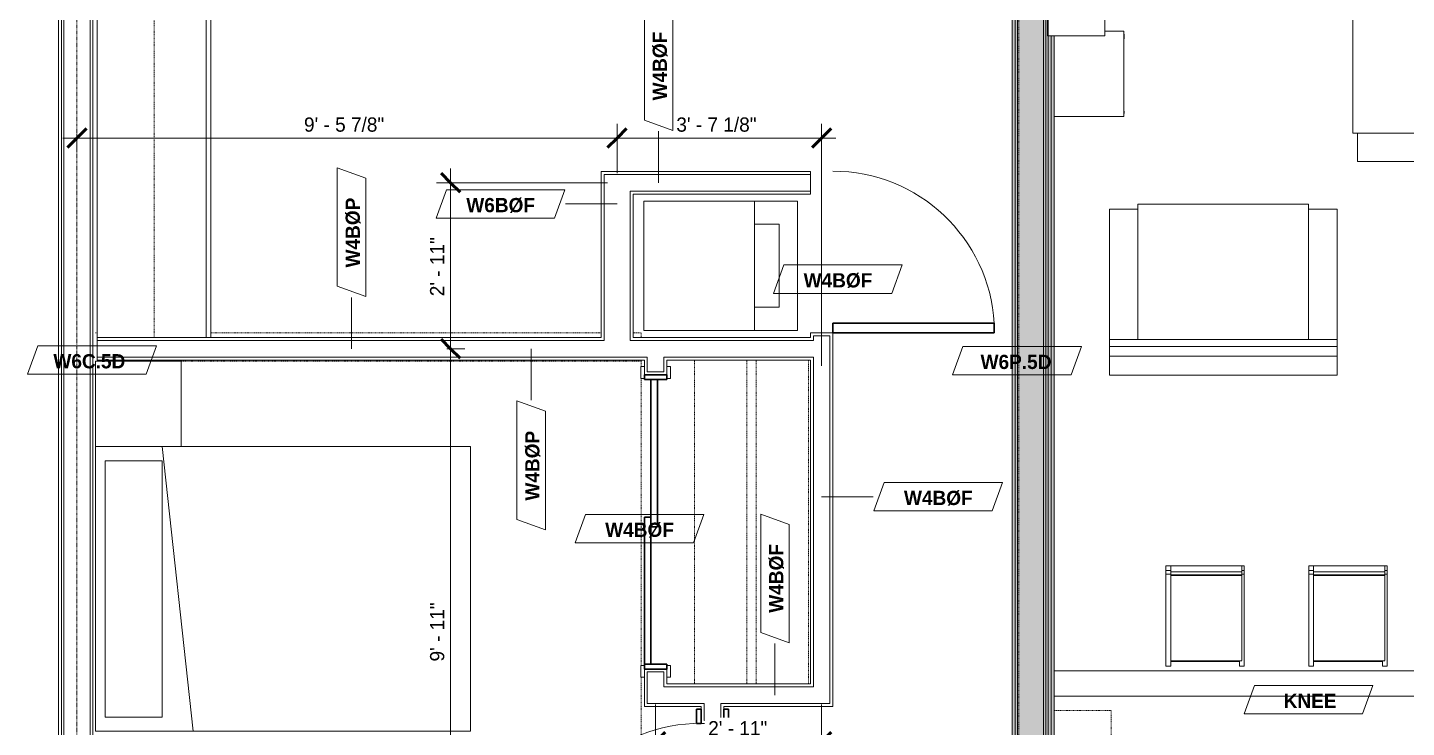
# Model space of a CAD drawing. Header units: inches. Extents: x -4010 to -1814, y 9846 to 12241.
# Drawn here: x -3416.3 to -3125.6, y 10569.7 to 10717.2 of the extents above; entities that cross this region are included whole.
import ezdxf

# ---------------------------------------------------------------- set-up
doc = ezdxf.new("R2010")
doc.units = ezdxf.units.IN
doc.header["$MEASUREMENT"] = 0
for name, pattern in [('Dash', [0.25, 0.125, -0.125]), ('Dash 3_32_', [0.1875, 0.09375, -0.09375]), ('Dash_2_', [0.25, 0.125, -0.125])]:
    doc.linetypes.add(name, pattern=pattern)
for name, color, linetype, lineweight in [('0-1', 7, 'Continuous', 5), ('A-ANNO-DIMS', 211, 'Continuous', 9), ('A-ANNO-DIMS-32', 211, 'Continuous', 9), ('A-DETL-1', 90, 'Dash 3_32_', 18), ('A-DOOR-3', 31, 'Continuous', 9), ('A-DOOR-4', 31, 'Continuous', 30), ('A-DOOR-FRAM-3', 31, 'Continuous', 30), ('A-WALL', 113, 'Continuous', 18), ('A-WALL-2', 250, 'Continuous', 18), ('A-WALL-3', 113, 'Continuous', 9), ('A-WALL-IDEN', 211, 'Continuous', 9), ('G-ANNO-SYMB-4', 111, 'Dash_2_', 9), ('I-FURN', 30, 'Continuous', 9), ('I-FURN-HDLN', 30, 'Dash', 9), ('I-WALL-1', 21, 'Continuous', 18), ('I-WALL-2', 241, 'Continuous', 5), ('I-WALL-3', 7, 'Continuous', 9), ('P-SANR-FIXT', 6, 'Continuous', 9), ('Q-CASE', 31, 'Continuous', 9), ('Q-CASE-HDLN', 31, 'Dash', 9)]:
    doc.layers.add(name, color=color, linetype=linetype, lineweight=lineweight)
doc.styles.add('Century Gothic', font='ufonts.com_century-gothic.ttf', dxfattribs={"height": 3})
doc.styles.add('Century Gothic_B_1', font='GOTHICB.TTF', dxfattribs={"height": 3})
doc.dimstyles.new('OD_1__HACK_2', dxfattribs={"dimscale": 12, "dimtxt": 3.132505, "dimasz": 0.333333, "dimexe": 0.25, "dimexo": 0.166667, "dimgap": 0.041667, "dimtad": 1, "dimdec": 4, "dimrnd": 0.0625, "dimzin": 3, "dimdsep": 46, "dimlunit": 4, "dimtxsty": 'Century Gothic', "dimblk1": 'OBLIQUE', "dimblk2": 'OBLIQUE', "dimsah": 1, "dimcen": 0.09, "dimdle": 0.25, "dimazin": 0, "dimtfac": 1, "dimtdec": 4, "dimtix": 1, "dimtmove": 0, "dimatfit": 3, "dimfxl": 1, "dimtvp": 1, "dimtfill": 1, "dimfrac": 2, "dimtolj": 1, "dimtzin": 0, "dimarcsym": 2})

# ---------------------------------------------------------------- blocks, each defined once
blk = doc.blocks.new('CTR - 1st Phase - Common Walls_rvt-1-UNIT PLANS - 2ND _ 3RD FLOOR')
at = {"layer": 'I-WALL-1'}
h = blk.add_hatch(color=256, dxfattribs=at)
h.paths.add_polyline_path([(-3199.89, 10457.54), (-3199.89, 10715.5), (-3200.51, 10715.5), (-3200.51, 10457.54)], flags=0)
h.paths.add_polyline_path([(-3199.89, 10753.5), (-3199.89, 10843.14), (-3200.51, 10843.14), (-3200.51, 10753.5), (-3200.37, 10753.5)], flags=0)
at = {"layer": 'I-WALL-2'}
h = blk.add_hatch(color=256, dxfattribs=at)
h.paths.add_polyline_path([(-3208.76, 10450.91), (-3208.14, 10450.91), (-3208.14, 10468.91), (-3208.76, 10468.91), (-3208.76, 10463.59)], flags=0)
h.paths.add_polyline_path([(-3208.76, 10475.54), (-3208.14, 10475.54), (-3208.14, 10843.14), (-3208.76, 10843.14), (-3208.76, 10476.16)], flags=0)
h = blk.add_hatch(color=256, dxfattribs=at)
h.paths.add_polyline_path([(-3208.14, 10451.54), (-3207.64, 10451.54), (-3207.64, 10469.54), (-3208.14, 10469.54), (-3208.14, 10463.59)], flags=0)
h.paths.add_polyline_path([(-3208.14, 10475.54), (-3207.64, 10475.54), (-3207.64, 10843.14), (-3208.14, 10843.14), (-3208.14, 10482.3)], flags=0)
for points in [[(-3207.64, 10452.04), (-3202.14, 10452.04), (-3202.14, 10843.14), (-3207.64, 10843.14), (-3207.64, 10463.59)], [(-3202.14, 10457.54), (-3201.64, 10457.54), (-3201.64, 10843.14), (-3202.14, 10843.14), (-3202.14, 10463.59)], [(-3201.64, 10457.54), (-3201.14, 10457.54), (-3201.14, 10715.5), (-3201.32, 10715.5), (-3201.32, 10753.5), (-3201.14, 10753.5), (-3201.14, 10843.14), (-3201.64, 10843.14), (-3201.64, 10463.59)]]:
    blk.add_hatch(color=256, dxfattribs=at).paths.add_polyline_path(points, flags=0)
h = blk.add_hatch(color=256, dxfattribs=at)
h.paths.add_polyline_path([(-3201.14, 10457.54), (-3200.51, 10457.54), (-3200.51, 10715.5), (-3201.14, 10715.5), (-3201.14, 10463.59)], flags=0)
h.paths.add_polyline_path([(-3201.14, 10753.5), (-3200.51, 10753.5), (-3200.51, 10843.14), (-3201.14, 10843.14), (-3201.14, 10753.55)], flags=0)
at = {"layer": 'A-WALL-2'}
for p, q in [((-3409.17, 10451.54), (-3409.17, 10843.41)), ((-3408.67, 10452.04), (-3408.67, 10843.41)), ((-3403.17, 10457.54), (-3403.17, 10843.41)), ((-3208.14, 10843.14), (-3208.14, 10475.54)), ((-3207.64, 10843.14), (-3207.64, 10475.54)), ((-3202.14, 10843.14), (-3202.14, 10457.54)), ((-3201.64, 10843.14), (-3201.64, 10457.54)), ((-3201.14, 10715.5), (-3201.14, 10457.54)), ((-3200.51, 10715.5), (-3200.51, 10457.54))]:
    blk.add_line(p, q, dxfattribs=at)
at = {"layer": 'I-WALL-3'}
for p, q in [((-3409.8, 10843.41), (-3409.8, 10450.91)), ((-3402.55, 10458.16), (-3402.55, 10843.41)), ((-3208.76, 10843.14), (-3208.76, 10476.16)), ((-3199.89, 10458.16), (-3199.89, 10715.5))]:
    blk.add_line(p, q, dxfattribs=at)
blk = doc.blocks.new('SLIDING - FLUSH - 5-0 x 6-8-3934327-UNIT PLANS - 2ND _ 3RD FLOOR')
at = {"layer": 'A-DOOR-3'}
for p, q in [((-30.25, 3), (-32.75, 3)), ((-32.75, 3), (-32.75, 2.25)), ((-30.25, 2.25), (-30.25, 3)), ((30.25, 3), (30.25, 2.25)), ((32.75, 3), (30.25, 3)), ((32.75, 2.25), (32.75, 3)), ((-32.75, 2.25), (-30.25, 2.25)), ((30.25, 2.25), (32.75, 2.25)), ((-30.25, -2.5), (-32.75, -2.5)), ((-32.75, -2.5), (-32.75, -3.25)), ((-30.25, -3.25), (-30.25, -2.5)), ((32.75, -2.5), (30.25, -2.5)), ((30.25, -2.5), (30.25, -3.25)), ((32.75, -3.25), (32.75, -2.5)), ((-32.75, -3.25), (-30.25, -3.25)), ((30.25, -3.25), (32.75, -3.25))]:
    blk.add_line(p, q, dxfattribs=at)
at = {"layer": 'A-DOOR-4'}
for p, q in [((1, 2.25), (-30, 2.25)), ((-30, 2.25), (-30, 0.88)), ((-30, 0.88), (1, 0.88)), ((30, 0.88), (-1, 0.88)), ((-1, 0.88), (-1, -0.5)), ((1, 0.88), (1, 2.25)), ((30, -0.5), (30, 0.88)), ((-1, -0.5), (30, -0.5))]:
    blk.add_line(p, q, dxfattribs=at)
at = {"layer": 'A-DOOR-FRAM-3'}
for p, q in [((-30, 2.25), (-31, 2.25)), ((-31, 2.25), (-31, -2.5)), ((-30, -2.5), (-30, 2.25)), ((31, 2.25), (30, 2.25)), ((30, 2.25), (30, -2.5)), ((31, -2.5), (31, 2.25)), ((-31, -2.5), (-30, -2.5)), ((30, -2.5), (31, -2.5))]:
    blk.add_line(p, q, dxfattribs=at)
blk = doc.blocks.new('SWING - SINGLE - FLUSH - 2-10 x 6-8 - PRIVACY-3199405-UNIT PLANS - 2ND _ 3RD FLOOR')
at = {"layer": 'A-DOOR-3'}
blk.add_arc((17, -2.37), 34.07, 180, 266.6343, dxfattribs=at)
at = {"layer": 'A-DOOR-4'}
for p, q in [((15, -2.37), (15, -36.38)), ((17, -2.37), (15, -2.37)), ((17, -2.37), (17, -36.38)), ((17, -36.38), (15, -36.38))]:
    blk.add_line(p, q, dxfattribs=at)
at = {"layer": 'A-DOOR-FRAM-3'}
for p, q in [((-20, 2.38), (-20, 3.38)), ((-20, 3.38), (-17, 3.38)), ((-17, 3.38), (-17, 2.38)), ((17, 2.38), (17, 3.38)), ((17, 3.38), (20, 3.38)), ((20, 3.38), (20, 2.38)), ((-17, 2.38), (-20, 2.38)), ((20, 2.38), (17, 2.38)), ((-20, -2.37), (-17, -2.37)), ((-20, -3.37), (-20, -2.37)), ((-17, -2.37), (-17, -3.37)), ((17, -2.37), (20, -2.37)), ((17, -3.37), (17, -2.37)), ((20, -2.37), (20, -3.37)), ((-17, -3.37), (-20, -3.37)), ((20, -3.37), (17, -3.37))]:
    blk.add_line(p, q, dxfattribs=at)
blk = doc.blocks.new('OD_CW_Closet - OD_CW_Closet-3786619-UNIT PLANS - 2ND _ 3RD FLOOR')
at = {"layer": 'Q-CASE-HDLN'}
for p, q in [((68.99, 24), (0.74, 24)), ((0.74, 24), (0.74, 0)), ((68.99, 0), (68.99, 24)), ((0.74, 13), (68.99, 13)), ((0.74, 11), (68.99, 11)), ((0.74, 0), (68.99, 0))]:
    blk.add_line(p, q, dxfattribs=at)
blk = doc.blocks.new('SWING - SINGLE - FLUSH - 34_ x 80_ - OFFSET PIVOT DOOR AT WASHER_DRYER-3629691-UNIT PLANS - 2ND _ 3RD FLOOR')
at = {"layer": 'A-DOOR-3'}
blk.add_arc((17, 2.37), 34.07, 93.3657, 180, dxfattribs=at)
at = {"layer": 'A-DOOR-4'}
for p, q in [((15, 2.37), (15, 36.38)), ((17, 36.38), (15, 36.38)), ((17, 2.37), (17, 36.38)), ((17, 2.37), (15, 2.37))]:
    blk.add_line(p, q, dxfattribs=at)
blk = doc.blocks.new('Bed-Standard - Queen 60_ x 79_-V53-UNIT PLANS - 2ND _ 3RD FLOOR')
at = {"layer": 'I-FURN'}
for p, q in [((40.69, 37.7), (-19.31, 37.7)), ((-19.31, 37.7), (-19.31, -41.3)), ((-16.31, 35.7), (-16.31, 23.7)), ((-16.31, 35.7), (37.69, 35.7)), ((37.69, 35.7), (37.69, 23.7)), ((40.69, -41.3), (40.69, 37.7)), ((40.69, 23.7), (-19.31, 17.13)), ((-16.31, 23.7), (37.69, 23.7)), ((-19.31, -41.3), (40.69, -41.3))]:
    blk.add_line(p, q, dxfattribs=at)
at = {"layer": 'I-FURN-HDLN'}
for p, q in [((-55.31, 37.7), (-55.31, 37.2)), ((58.69, -77.3), (58.69, 37.7)), ((64.69, 37.39), (64.69, 37.7)), ((64.69, -68.86), (64.69, 13.39)), ((-55.31, -17.36), (-55.31, -51.36)), ((-55.31, -77.3), (-7.94, -77.3)), ((-5.44, -77.3), (55.06, -77.3)), ((57.56, -77.3), (58.94, -77.3)), ((63.69, -77.3), (64.69, -77.3)), ((64.69, -77.3), (64.69, -75.61))]:
    blk.add_line(p, q, dxfattribs=at)
blk = doc.blocks.new('Stacked Washer and Dryer - 26_x25_ - Private-3627842-UNIT PLANS - 2ND _ 3RD FLOOR')
at = {"layer": 'P-SANR-FIXT'}
for p, q in [((0, 13.625), (32.4375, 13.625)), ((0, 13.625), (0, -13.625)), ((23.34375, -13.625), (23.34375, 13.625)), ((32.4375, 13.625), (32.4375, -13.625)), ((28.53125, 8.75), (23.34375, 8.75)), ((28.53125, -8.75), (28.53125, 8.75)), ((23.34375, -8.75), (28.53125, -8.75)), ((32.4375, -13.625), (0, -13.625))]:
    blk.add_line(p, q, dxfattribs=at)
blk = doc.blocks.new('Table-Night Stand - 18_ x 18_ x 24_-V27-UNIT PLANS - 2ND _ 3RD FLOOR')
at = {"layer": 'I-FURN'}
for p, q in [((18.15, 18), (0.15, 18)), ((18.15, 0), (18.15, 18)), ((0.15, 0), (18.15, 0))]:
    blk.add_line(p, q, dxfattribs=at)
blk = doc.blocks.new('OD_CW_Base Cabinet - OD_CW_Base Cabinet-V54-UNIT PLANS - 2ND _ 3RD FLOOR')
at = {"layer": 'Q-CASE'}
for p, q in [((0.74, -24), (0.74, 0)), ((0.74, 0), (191.34, 0)), ((0.74, -1), (0.74, 0)), ((0.74, 0), (191.34, 0)), ((191.34, -1), (0.74, -1)), ((0.74, -24), (0.74, -1)), ((0.74, -1), (191.34, -1)), ((191.34, -24), (0.74, -24)), ((191.34, -24), (0.74, -24))]:
    blk.add_line(p, q, dxfattribs=at)
blk = doc.blocks.new('OD_CW_Upper Cabinet - OD_CW_Upper Cabinet-3856839-UNIT PLANS - 2ND _ 3RD FLOOR')
at = {"layer": 'Q-CASE-HDLN'}
for p, q in [((0.74, -24), (0.74, -12)), ((0.74, -12), (191.34, -12)), ((191.34, -12), (191.34, -24)), ((191.34, -24), (0.74, -24))]:
    blk.add_line(p, q, dxfattribs=at)
blk = doc.blocks.new('Entertainment_Center_14771 - Entertainment_Center_14771-V14-UNIT PLANS - 2ND _ 3RD FLOOR')
at = {"layer": 'I-FURN'}
for p, q in [((-18, 10), (-36, 10)), ((-36, 10), (-36, -4.69)), ((-34.85, 10.03), (-35.34, 10.03)), ((-35.34, 10.03), (-35.34, 10)), ((-34.85, 10), (-34.85, 10.03)), ((-18.66, 10.03), (-19.66, 10.03)), ((-19.66, 10.03), (-19.66, 10)), ((-18.66, 10), (-18.66, 10.03)), ((-18, 6), (-18, 10)), ((36, 10), (18, 10)), ((18, 10), (18, 6)), ((18.66, 10.03), (18.66, 10)), ((19.66, 10.03), (18.66, 10.03)), ((19.66, 10), (19.66, 10.03)), ((35.34, 10.03), (34.85, 10.03)), ((34.85, 10.03), (34.85, 10)), ((35.34, 10), (35.34, 10.03)), ((36, -4.69), (36, 10)), ((19, 6), (-19, 6)), ((-19, 6), (-19, -6)), ((19, -6), (19, 6)), ((-19, -6), (19, -6)), ((-19, -6.12), (-19, -6)), ((-19, -6), (19, -6)), ((19, -6.12), (-19, -6.12)), ((19, -6), (19, -6.12))]:
    blk.add_line(p, q, dxfattribs=at)
blk = doc.blocks.new('Couch-Both_Arms-Generic - 1-1372852-UNIT PLANS - 2ND _ 3RD FLOOR')
at = {"layer": 'I-FURN'}
for p, q in [((-42, 17.5), (-36, 17.5)), ((-42, -10), (-42, 17.5)), ((-36, 18.5), (36, 18.5)), ((-36, 17.5), (-36, 18.5)), ((-36, 17.5), (-36, -10)), ((36, 18.5), (36, 17.5)), ((36, 17.5), (42, 17.5)), ((36, -10), (36, 17.5)), ((42, 17.5), (42, -10)), ((-42, -10), (42, -10)), ((-42, -13.5), (-42, -10)), ((-42, -11.5), (42, -11.5)), ((42, -10), (42, -13.5)), ((-42, -13.5), (42, -13.5)), ((-42, -17.5), (-42, -13.5)), ((42, -13.5), (-42, -13.5)), ((42, -13.5), (42, -17.5)), ((42, -17.5), (-42, -17.5))]:
    blk.add_line(p, q, dxfattribs=at)
blk = doc.blocks.new('Couch-Both_Arms-Generic - 2-1523460-UNIT PLANS - 2ND _ 3RD FLOOR')
at = {"layer": 'I-FURN'}
for p, q in [((-24, 17.5), (-18, 17.5)), ((-24, -10), (-24, 17.5)), ((-18, 18.5), (18, 18.5)), ((-18, 17.5), (-18, 18.5)), ((-18, 17.5), (-18, -10)), ((18, 18.5), (18, 17.5)), ((18, 17.5), (24, 17.5)), ((18, -10), (18, 17.5)), ((24, 17.5), (24, -10)), ((-24, -10), (24, -10)), ((-24, -13.5), (-24, -10)), ((-24, -11.5), (24, -11.5)), ((24, -10), (24, -13.5)), ((-24, -13.5), (24, -13.5)), ((-24, -17.5), (-24, -13.5)), ((24, -13.5), (-24, -13.5)), ((24, -13.5), (24, -17.5)), ((24, -17.5), (-24, -17.5))]:
    blk.add_line(p, q, dxfattribs=at)
blk = doc.blocks.new('Bar_Stool_6722_1_ - Bar_Stool_6722_1_-1372833-UNIT PLANS - 2ND _ 3RD FLOOR')
at = {"layer": 'I-FURN'}
for p, q in [((1, 0), (0, 0)), ((0, 0), (0, -0.98)), ((1, -1.24), (1, 0)), ((16, 0), (1, 0)), ((16, 0), (16, -1.24)), ((0, -0.98), (1, -0.98)), ((0, -0.98), (0, -1.78)), ((0, -1.78), (1, -1.78)), ((0, -17.72), (0, -1.78)), ((1, -1.91), (1, -1.24)), ((16, -1.24), (1, -1.24)), ((1, -1.91), (16, -1.91)), ((1, -2.03), (1, -1.91)), ((1, -17.63), (1, -2.03)), ((1, -2.03), (16, -2.03)), ((16.5, 0), (16, 0)), ((16, -0.98), (16.5, -0.98)), ((16, -1.24), (16, -1.91)), ((16, -1.78), (16.5, -1.78)), ((16, -1.91), (16, -2.03)), ((16, -2.03), (16, -17.63)), ((16.5, -0.98), (16.5, 0)), ((16.5, -1.78), (16.5, -0.98)), ((16.5, -1.78), (16.5, -17.72)), ((0, -19.21), (0, -17.72)), ((0, -21.13), (0, -19.21)), ((1, -19.89), (1, -17.63)), ((1, -19.99), (1, -19.89)), ((1, -19.99), (1, -20.06)), ((1, -20), (16, -20)), ((1, -20.06), (1, -20.14)), ((15.5, -20.14), (1, -20.14)), ((1, -20.14), (1, -21.13)), ((15.5, -20.06), (15.5, -19.99)), ((15.5, -20.14), (15.5, -20.06)), ((15.5, -21.13), (15.5, -20.14)), ((16, -17.63), (16, -19.89)), ((16, -19.89), (16, -19.99)), ((16.5, -17.72), (16.5, -19.21)), ((16.5, -19.21), (16.5, -21.13)), ((0, -21.13), (1, -21.13)), ((15.5, -21.13), (16.5, -21.13))]:
    blk.add_line(p, q, dxfattribs=at)
blk = doc.blocks.new('OD_CW_Upper Cabinet - OD_CW_Upper Cabinet-3856829-UNIT PLANS - 2ND _ 3RD FLOOR')
at = {"layer": 'Q-CASE-HDLN'}
for p, q in [((0.74, -24), (0.74, -12)), ((0.74, -12), (115.86, -12)), ((115.86, -12), (115.86, -24)), ((115.86, -24), (0.74, -24))]:
    blk.add_line(p, q, dxfattribs=at)
blk = doc.blocks.new('OD_CW_Base Cabinet - OD_CW_Base Cabinet-V56-UNIT PLANS - 2ND _ 3RD FLOOR')
at = {"layer": 'Q-CASE'}
for p, q in [((0.74, -24), (0.74, 0)), ((0.74, 0), (107.93, 0)), ((0.74, -1), (0.74, 0)), ((0.74, 0), (107.93, 0)), ((107.93, -1), (0.74, -1)), ((0.74, -24), (0.74, -1)), ((0.74, -1), (107.93, -1)), ((107.93, -24), (0.74, -24)), ((107.93, -24), (0.74, -24))]:
    blk.add_line(p, q, dxfattribs=at)
blk = doc.blocks.new('DIMBLOCK57-UNIT PLANS - 2ND _ 3RD FLOOR')
at = {"layer": 'A-ANNO-DIMS-32', "lineweight": 50}
for p, q in [((-3327.14, 10649.53), (-3329.14, 10651.53)), ((-3327.14, 10649.53), (-3325.14, 10647.53)), ((-3327.14, 10530.53), (-3329.14, 10532.53)), ((-3327.14, 10530.53), (-3325.14, 10528.53))]:
    blk.add_line(p, q, dxfattribs=at)
at = {"layer": 'A-ANNO-DIMS-32'}
for p, q in [((-3327.97, 10649.53), (-3324.14, 10649.53)), ((-3327.14, 10649.53), (-3327.97, 10649.53)), ((-3327.14, 10530.53), (-3327.14, 10649.53)), ((-3327.97, 10530.53), (-3324.14, 10530.53)), ((-3327.14, 10530.53), (-3327.97, 10530.53))]:
    blk.add_line(p, q, dxfattribs=at)
at = {"layer": 'A-ANNO-DIMS-32', "color": 0, "insert": (-3331.49, 10583.62), "char_height": 3, "width": 15.394, "attachment_point": 1, "rotation": 90, "line_spacing_factor": 0.984502, "style": 'Century Gothic', "bg_fill": 3, "box_fill_scale": 1.25, "bg_fill_color": 256, "bg_fill_true_color": 13158600, "bg_fill_transparency": 0}
blk.add_mtext('9\' - 11"', dxfattribs=at)
blk = doc.blocks.new('_Oblique')
at = {"color": 0, "linetype": 'ByBlock', "lineweight": -2}
blk.add_line((-0.5, -0.5), (0.5, 0.5), dxfattribs=at)
blk = doc.blocks.new('DIMBLOCK58-UNIT PLANS - 2ND _ 3RD FLOOR')
at = {"layer": 'A-ANNO-DIMS-32', "lineweight": 50}
for p, q in [((-3327.14, 10684.53), (-3329.14, 10686.53)), ((-3327.14, 10684.53), (-3325.14, 10682.53)), ((-3327.14, 10649.53), (-3329.14, 10651.53)), ((-3327.14, 10649.53), (-3325.14, 10647.53))]:
    blk.add_line(p, q, dxfattribs=at)
at = {"layer": 'A-ANNO-DIMS-32'}
for p, q in [((-3327.14, 10649.53), (-3327.14, 10687.53)), ((-3294.05, 10684.53), (-3330.14, 10684.53)), ((-3327.14, 10684.53), (-3294.05, 10684.53)), ((-3327.97, 10649.53), (-3324.14, 10649.53)), ((-3327.14, 10649.53), (-3327.97, 10649.53))]:
    blk.add_line(p, q, dxfattribs=at)
at = {"layer": 'A-ANNO-DIMS-32', "color": 0, "insert": (-3331.49, 10660.62), "char_height": 3, "width": 15.394, "attachment_point": 1, "rotation": 90, "line_spacing_factor": 0.984502, "style": 'Century Gothic', "bg_fill": 3, "box_fill_scale": 1.25, "bg_fill_color": 256, "bg_fill_true_color": 13158600, "bg_fill_transparency": 0}
blk.add_mtext('2\' - 11"', dxfattribs=at)
blk = doc.blocks.new('DIMBLOCK59-UNIT PLANS - 2ND _ 3RD FLOOR')
at = {"layer": 'A-ANNO-DIMS-32'}
for p, q in [((-3283.92, 10574.53), (-3283.92, 10563.7)), ((-3283.92, 10566.7), (-3283.92, 10574.53)), ((-3248.92, 10574.53), (-3248.92, 10563.7)), ((-3248.92, 10566.7), (-3248.92, 10574.53)), ((-3286.92, 10566.7), (-3245.92, 10566.7))]:
    blk.add_line(p, q, dxfattribs=at)
at = {"layer": 'A-ANNO-DIMS-32', "lineweight": 50}
for p, q in [((-3283.92, 10566.7), (-3281.92, 10568.7)), ((-3248.92, 10566.7), (-3246.92, 10568.7)), ((-3283.92, 10566.7), (-3285.92, 10564.7)), ((-3248.92, 10566.7), (-3250.92, 10564.7))]:
    blk.add_line(p, q, dxfattribs=at)
at = {"layer": 'A-ANNO-DIMS-32', "color": 0, "insert": (-3272.84, 10571.05), "char_height": 3, "width": 15.394, "attachment_point": 1, "line_spacing_factor": 0.984502, "style": 'Century Gothic', "bg_fill": 3, "box_fill_scale": 1.25, "bg_fill_color": 256, "bg_fill_true_color": 13158600, "bg_fill_transparency": 0}
blk.add_mtext('2\' - 11"', dxfattribs=at)
blk = doc.blocks.new('DIMBLOCK60-UNIT PLANS - 2ND _ 3RD FLOOR')
at = {"layer": 'A-ANNO-DIMS-32', "lineweight": 50}
for p, q in [((-3405.92, 10693.95), (-3403.92, 10695.95)), ((-3292.05, 10693.95), (-3290.05, 10695.95)), ((-3405.92, 10693.95), (-3407.92, 10691.95)), ((-3292.05, 10693.95), (-3294.05, 10691.95))]:
    blk.add_line(p, q, dxfattribs=at)
at = {"layer": 'A-ANNO-DIMS-32'}
for p, q in [((-3292.05, 10686.53), (-3292.05, 10696.95)), ((-3408.92, 10693.95), (-3292.05, 10693.95)), ((-3405.92, 10694.78), (-3405.92, 10690.95)), ((-3405.92, 10693.95), (-3405.92, 10694.78)), ((-3292.05, 10693.95), (-3292.05, 10686.53))]:
    blk.add_line(p, q, dxfattribs=at)
at = {"layer": 'A-ANNO-DIMS-32', "color": 0, "insert": (-3358.06, 10698.3), "char_height": 3, "width": 21.7784, "attachment_point": 1, "line_spacing_factor": 0.984502, "style": 'Century Gothic', "bg_fill": 3, "box_fill_scale": 1.25, "bg_fill_color": 256, "bg_fill_true_color": 13158600, "bg_fill_transparency": 0}
blk.add_mtext('9\' - 5 7/8"', dxfattribs=at)
blk = doc.blocks.new('DIMBLOCK61-UNIT PLANS - 2ND _ 3RD FLOOR')
at = {"layer": 'A-ANNO-DIMS-32'}
for p, q in [((-3292.05, 10686.53), (-3292.05, 10696.95)), ((-3248.92, 10645.91), (-3248.92, 10696.95)), ((-3292.05, 10693.95), (-3245.92, 10693.95)), ((-3292.05, 10693.95), (-3292.05, 10686.53)), ((-3248.92, 10693.95), (-3248.92, 10645.91))]:
    blk.add_line(p, q, dxfattribs=at)
at = {"layer": 'A-ANNO-DIMS-32', "lineweight": 50}
for p, q in [((-3292.05, 10693.95), (-3290.05, 10695.95)), ((-3248.92, 10693.95), (-3246.92, 10695.95)), ((-3292.05, 10693.95), (-3294.05, 10691.95)), ((-3248.92, 10693.95), (-3250.92, 10691.95))]:
    blk.add_line(p, q, dxfattribs=at)
at = {"layer": 'A-ANNO-DIMS-32', "color": 0, "insert": (-3279.56, 10698.3), "char_height": 3, "width": 21.7784, "attachment_point": 1, "line_spacing_factor": 0.984502, "style": 'Century Gothic', "bg_fill": 3, "box_fill_scale": 1.25, "bg_fill_color": 256, "bg_fill_true_color": 13158600, "bg_fill_transparency": 0}
blk.add_mtext('3\' - 7 1/8"', dxfattribs=at)
blk = doc.blocks.new('DIMBLOCK63-UNIT PLANS - 2ND _ 3RD FLOOR')
at = {"layer": 'A-ANNO-DIMS-32'}
for p, q in [((-3248.92, 10574.53), (-3248.92, 10542.21)), ((-3248.92, 10545.21), (-3248.92, 10574.53)), ((-3271.92, 10546.04), (-3271.92, 10542.21)), ((-3271.92, 10545.21), (-3271.92, 10546.04)), ((-3271.92, 10545.21), (-3245.92, 10545.21))]:
    blk.add_line(p, q, dxfattribs=at)
at = {"layer": 'A-ANNO-DIMS-32', "lineweight": 50}
for p, q in [((-3271.92, 10545.21), (-3269.92, 10547.21)), ((-3248.92, 10545.21), (-3246.92, 10547.21)), ((-3271.92, 10545.21), (-3273.92, 10543.21)), ((-3248.92, 10545.21), (-3250.92, 10543.21))]:
    blk.add_line(p, q, dxfattribs=at)
at = {"layer": 'A-ANNO-DIMS-32', "color": 0, "insert": (-3266.84, 10549.56), "char_height": 3, "width": 15.394, "attachment_point": 1, "line_spacing_factor": 0.984502, "style": 'Century Gothic', "bg_fill": 3, "box_fill_scale": 1.25, "bg_fill_color": 256, "bg_fill_true_color": 13158600, "bg_fill_transparency": 0}
blk.add_mtext('1\' - 11"', dxfattribs=at)
blk = doc.blocks.new('Wall Tag - Arch Wall-3956453-UNIT PLANS - 2ND _ 3RD FLOOR')
at = {"layer": 'A-WALL-IDEN'}
for p, q in [((-0.3561, 0.0937), (-0.4244, -0.0937)), ((0.4244, 0.0937), (-0.3561, 0.0937)), ((0.3561, -0.0937), (0.4244, 0.0937)), ((-0.4244, -0.0937), (0.3561, -0.0937))]:
    blk.add_line(p, q, dxfattribs=at)

msp = doc.modelspace()

# ---------------------------------------------------------------- linework, layer by layer
at = {"layer": 'A-DETL-1'}
msp.add_line((-3405.92374, 10458.15981), (-3405.92374, 10812.15981), dxfattribs=at)
at = {"layer": 'A-WALL'}
for p, q in [((-3294.79874, 10686.28481), (-3251.29874, 10686.28481)), ((-3294.79874, 10686.28481), (-3294.79874, 10651.28481)), ((-3289.29874, 10682.78481), (-3251.29874, 10682.78481)), ((-3289.29874, 10682.78481), (-3289.29874, 10651.28481)), ((-3294.79874, 10651.28481), (-3401.67374, 10651.28481)), ((-3250.67374, 10651.28481), (-3289.29874, 10651.28481)), ((-3250.67374, 10652.28481), (-3250.67374, 10651.28481)), ((-3247.17374, 10652.28481), (-3250.67374, 10652.28481)), ((-3247.17374, 10643.9144), (-3247.17374, 10652.28481)), ((-3285.67374, 10647.78481), (-3401.67374, 10647.78481)), ((-3285.67374, 10647.78481), (-3285.67374, 10644.65981)), ((-3282.17374, 10644.65981), (-3282.17374, 10647.78481)), ((-3250.67374, 10647.78481), (-3282.17374, 10647.78481)), ((-3250.67374, 10647.78481), (-3250.67374, 10643.9144)), ((-3285.67374, 10644.65981), (-3282.17374, 10644.65981)), ((-3250.67374, 10578.28481), (-3250.67374, 10643.9144)), ((-3247.17374, 10574.78481), (-3247.17374, 10643.9144)), ((-3282.17374, 10581.40981), (-3285.67374, 10581.40981)), ((-3285.67374, 10581.40981), (-3285.67374, 10574.78481)), ((-3282.17374, 10578.28481), (-3282.17374, 10581.40981)), ((-3250.67374, 10578.28481), (-3282.17374, 10578.28481)), ((-3273.67374, 10574.78481), (-3285.67374, 10574.78481)), ((-3273.67374, 10574.78481), (-3273.67374, 10571.15981)), ((-3270.17374, 10571.15981), (-3270.17374, 10574.78481)), ((-3247.17374, 10574.78481), (-3270.17374, 10574.78481)), ((-3273.67374, 10571.15981), (-3270.17374, 10571.15981))]:
    msp.add_line(p, q, dxfattribs=at)
at = {"layer": 'A-WALL-3'}
for p, q in [((-3251.29874, 10686.90981), (-3295.42374, 10686.90981)), ((-3295.42374, 10686.90981), (-3295.42374, 10651.90981)), ((-3251.29874, 10682.15981), (-3251.29874, 10686.90981)), ((-3288.67374, 10682.15981), (-3251.29874, 10682.15981)), ((-3288.67374, 10651.90981), (-3288.67374, 10682.15981)), ((-3295.42374, 10651.90981), (-3401.67374, 10651.90981)), ((-3401.67374, 10651.90981), (-3401.67374, 10647.15981)), ((-3251.29874, 10651.90981), (-3288.67374, 10651.90981)), ((-3251.29874, 10652.90981), (-3251.29874, 10651.90981)), ((-3246.54874, 10652.90981), (-3251.29874, 10652.90981)), ((-3246.54874, 10643.9144), (-3246.54874, 10652.90981)), ((-3401.67374, 10647.15981), (-3286.29874, 10647.15981)), ((-3286.29874, 10647.15981), (-3286.29874, 10644.03481)), ((-3281.54874, 10644.03481), (-3281.54874, 10647.15981)), ((-3281.54874, 10647.15981), (-3251.29874, 10647.15981)), ((-3251.29874, 10647.15981), (-3251.29874, 10643.9144)), ((-3286.29874, 10644.03481), (-3281.54874, 10644.03481)), ((-3251.29874, 10643.9144), (-3251.29874, 10578.90981)), ((-3246.54874, 10574.15981), (-3246.54874, 10643.9144)), ((-3281.54874, 10582.03481), (-3286.29874, 10582.03481)), ((-3286.29874, 10582.03481), (-3286.29874, 10574.15981)), ((-3281.54874, 10578.90981), (-3281.54874, 10582.03481)), ((-3199.88624, 10581.6644), (-3092.69874, 10581.6644)), ((-3251.29874, 10578.90981), (-3281.54874, 10578.90981)), ((-3286.29874, 10574.15981), (-3274.29874, 10574.15981)), ((-3274.29874, 10574.15981), (-3274.29874, 10570.53481)), ((-3269.54874, 10570.53481), (-3269.54874, 10574.15981)), ((-3269.54874, 10574.15981), (-3246.54874, 10574.15981)), ((-3274.29874, 10570.53481), (-3269.54874, 10570.53481))]:
    msp.add_line(p, q, dxfattribs=at)
at = {"layer": 'A-WALL-IDEN'}
for p, q in [((-3348.03517, 10649.53481), (-3348.03517, 10660.37796)), ((-3248.92374, 10618.35113), (-3238.08058, 10618.35113))]:
    msp.add_line(p, q, dxfattribs=at)
at = {"layer": 'G-ANNO-SYMB-4'}
msp.add_line((-3207.32374, 10406.1894), (-3207.32374, 10876.25322), dxfattribs=at)

# ---------------------------------------------------------------- block references
at = {"layer": '0-1'}
msp.add_blockref('CTR - 1st Phase - Common Walls_rvt-1-UNIT PLANS - 2ND _ 3RD FLOOR', (0, 0), dxfattribs=at)
at = {"layer": 'A-DOOR-3'}
for name, p, rotation in [('SWING - SINGLE - FLUSH - 34_ x 80_ - OFFSET PIVOT DOOR AT WASHER_DRYER-3629691-UNIT PLANS - 2ND _ 3RD FLOOR', (-3248.92374, 10669.90981), 269.9999999999773), ('SLIDING - FLUSH - 5-0 x 6-8-3934327-UNIT PLANS - 2ND _ 3RD FLOOR', (-3284.04874, 10613.03481), 90.00000000004458), ('SWING - SINGLE - FLUSH - 2-10 x 6-8 - PRIVACY-3199405-UNIT PLANS - 2ND _ 3RD FLOOR', (-3271.92374, 10553.53481), 270.0000000000324)]:
    msp.add_blockref(name, p, dxfattribs=dict(at, rotation=rotation))
at = {"layer": 'A-WALL-IDEN', "xscale": 31.99999999999999, "yscale": 31.99999999999999, "zscale": 31.99999999999999}
for p in [(-3402.75572, 10647.1644), (-3207.74175, 10647.0269), (-3224.34888, 10618.35113), (-3287.34175, 10611.64047), (-3146.29249, 10575.55888)]:
    msp.add_blockref('Wall Tag - Arch Wall-3956453-UNIT PLANS - 2ND _ 3RD FLOOR', p, dxfattribs=at)
at = {"layer": 'A-WALL-IDEN', "xscale": 31.99999999999999, "yscale": 31.99999999999999, "zscale": 31.99999999999999, "rotation": 89.99999999999991}
for p in [(-3310.17232, 10624.95995), (-3258.75926, 10601.10967)]:
    msp.add_blockref('Wall Tag - Arch Wall-3956453-UNIT PLANS - 2ND _ 3RD FLOOR', p, dxfattribs=at)
at = {"layer": 'I-FURN'}
for name, p, rotation in [('Entertainment_Center_14771 - Entertainment_Center_14771-V14-UNIT PLANS - 2ND _ 3RD FLOOR', (-3195.19874, 10734.50269), 269.9999999999486), ('Couch-Both_Arms-Generic - 1-1372852-UNIT PLANS - 2ND _ 3RD FLOOR', (-3118.42374, 10730.99243), 89.99999999994378), ('Bed-Standard - Queen 60_ x 79_-V53-UNIT PLANS - 2ND _ 3RD FLOOR', (-3364.28274, 10588.22128), 90.00000000002782), ('Table-Night Stand - 18_ x 18_ x 24_-V27-UNIT PLANS - 2ND _ 3RD FLOOR', (-3383.98765, 10628.76281), 90.00000000002782)]:
    msp.add_blockref(name, p, dxfattribs=dict(at, rotation=rotation))
for name, p in [('Couch-Both_Arms-Generic - 2-1523460-UNIT PLANS - 2ND _ 3RD FLOOR', (-3164.24874, 10661.49243)), ('Bar_Stool_6722_1_ - Bar_Stool_6722_1_-1372833-UNIT PLANS - 2ND _ 3RD FLOOR', (-3176.33008, 10603.7894)), ('Bar_Stool_6722_1_ - Bar_Stool_6722_1_-1372833-UNIT PLANS - 2ND _ 3RD FLOOR', (-3146.20876, 10603.7894))]:
    msp.add_blockref(name, p, dxfattribs=at)
at = {"layer": 'P-SANR-FIXT'}
msp.add_blockref('Stacked Washer and Dryer - 26_x25_ - Private-3627842-UNIT PLANS - 2ND _ 3RD FLOOR', (-3286.42374, 10667.03481), dxfattribs=at)
at = {"layer": 'Q-CASE'}
for name, p, rotation in [('OD_CW_Base Cabinet - OD_CW_Base Cabinet-V54-UNIT PLANS - 2ND _ 3RD FLOOR', (-3377.67374, 10843.24751), 270.0000000000042), ('OD_CW_Upper Cabinet - OD_CW_Upper Cabinet-3856839-UNIT PLANS - 2ND _ 3RD FLOOR', (-3377.67374, 10843.24751), 269.9999999999837), ('OD_CW_Closet - OD_CW_Closet-3786619-UNIT PLANS - 2ND _ 3RD FLOOR', (-3275.71241, 10647.89751), 270.0000000000206), ('OD_CW_Base Cabinet - OD_CW_Base Cabinet-V56-UNIT PLANS - 2ND _ 3RD FLOOR', (-3091.96103, 10552.2894), 180), ('OD_CW_Upper Cabinet - OD_CW_Upper Cabinet-3856829-UNIT PLANS - 2ND _ 3RD FLOOR', (-3175.88624, 10574.0271), 270.000000000001)]:
    msp.add_blockref(name, p, dxfattribs=dict(at, rotation=rotation))

# ---------------------------------------------------------------- texts
at = {"layer": 'A-WALL-IDEN', "char_height": 3, "attachment_point": 1, "rotation": 90, "style": 'Century Gothic_B_1'}
for s, insert, width in [('W4BØF', (-3284.55145, 10701.89375), 17.372), ('W4BØP', (-3349.2827, 10666.67957), 17.877), ('W4BØP', (-3311.41986, 10617.52985), 17.877), ('W4BØF', (-3260.00679, 10593.89375), 17.372)]:
    msp.add_mtext(s, dxfattribs=dict(at, insert=insert, width=width))
at = {"layer": 'A-WALL-IDEN', "char_height": 3, "attachment_point": 1, "style": 'Century Gothic_B_1'}
for s, insert, width in [('W6C.5D', (-3410.89133, 10648.41193), 19.594), ('W6P.5D', (-3215.41752, 10648.27443), 18.483), ('W4BØF', (-3231.5648, 10619.59866), 17.372), ('W4BØF', (-3294.55767, 10612.888), 17.372), ('KNEE', (-3151.51156, 10576.80641), 12.524)]:
    msp.add_mtext(s, dxfattribs=dict(at, insert=insert, width=width))

# ---------------------------------------------------------------- next in the draw order: dimensions: what is measured, and where the dimension line sits
at = {"layer": 'A-ANNO-DIMS'}
dim = msp.add_linear_dim(base=(-3327.14024, 10649.53481), p1=(-3329.96867, 10530.53481), p2=(-3329.96867, 10649.53481), angle=90, dimstyle='OD_1__HACK_2', override={"dimpost": '<>', "dimfxl": 119}, dxfattribs=at)
dim.commit()
dim.dimension.update_dxf_attribs({"geometry": 'DIMBLOCK57-UNIT PLANS - 2ND _ 3RD FLOOR', "text_midpoint": (-3329.2157, 10590.03481)})
dim = msp.add_linear_dim(base=(-3248.92374, 10566.70226), p1=(-3283.92374, 10576.53481), p2=(-3248.92374, 10576.53481), dimstyle='OD_1__HACK_2', override={"dimpost": '<>', "dimfxl": 35}, dxfattribs=at)
dim.commit()
dim.dimension.update_dxf_attribs({"geometry": 'DIMBLOCK59-UNIT PLANS - 2ND _ 3RD FLOOR', "text_midpoint": (-3266.42374, 10568.73999)})

# ---------------------------------------------------------------- next in the draw order: dimensions: what is measured, and where the dimension line sits
dim = msp.add_linear_dim(base=(-3327.14024, 10684.53481), p1=(-3329.96867, 10649.53481), p2=(-3292.04874, 10684.53481), angle=90, dimstyle='OD_1__HACK_2', override={"dimpost": '<>', "dimfxl": 51.603502}, dxfattribs=at)
dim.commit()
dim.dimension.update_dxf_attribs({"geometry": 'DIMBLOCK58-UNIT PLANS - 2ND _ 3RD FLOOR', "text_midpoint": (-3329.17797, 10667.03481)})
dim = msp.add_linear_dim(base=(-3248.92374, 10545.21457), p1=(-3271.92374, 10548.043), p2=(-3248.92374, 10576.53481), dimstyle='OD_1__HACK_2', override={"dimpost": '<>', "dimfxl": 36.616708}, dxfattribs=at)
dim.commit()
dim.dimension.update_dxf_attribs({"geometry": 'DIMBLOCK63-UNIT PLANS - 2ND _ 3RD FLOOR', "text_midpoint": (-3260.42374, 10547.21457)})

# ---------------------------------------------------------------- next in the draw order: linework, layer by layer
at = {"layer": 'A-WALL-IDEN'}
for p, q in [((-3310.17232, 10649.53481), (-3310.17232, 10638.69165)), ((-3258.75926, 10576.53481), (-3258.75926, 10587.37796))]:
    msp.add_line(p, q, dxfattribs=at)

# ---------------------------------------------------------------- next in the draw order: block references
at = {"layer": 'A-WALL-IDEN', "xscale": 31.99999999999999, "yscale": 31.99999999999999, "zscale": 31.99999999999999}
msp.add_blockref('Wall Tag - Arch Wall-3956453-UNIT PLANS - 2ND _ 3RD FLOOR', (-3316.6236, 10680.0786), dxfattribs=at)

# ---------------------------------------------------------------- next in the draw order: texts
at = {"layer": 'A-WALL-IDEN', "insert": (-3323.83952, 10681.32614), "char_height": 3, "width": 17.372, "attachment_point": 1, "style": 'Century Gothic_B_1'}
msp.add_mtext('W6BØF', dxfattribs=at)

# ---------------------------------------------------------------- next in the draw order: dimensions: what is measured, and where the dimension line sits
at = {"layer": 'A-ANNO-DIMS'}
dim = msp.add_linear_dim(base=(-3292.04874, 10693.95171), p1=(-3405.92374, 10696.78014), p2=(-3292.04874, 10684.53481), dimstyle='OD_1__HACK_2', override={"dimpost": '<>', "dimfxl": 114.531497}, dxfattribs=at)
dim.commit()
dim.dimension.update_dxf_attribs({"geometry": 'DIMBLOCK60-UNIT PLANS - 2ND _ 3RD FLOOR', "text_midpoint": (-3348.98624, 10696.19338)})

# ---------------------------------------------------------------- next in the draw order: block references
at = {"layer": 'A-WALL-IDEN', "xscale": 31.99999999999999, "yscale": 31.99999999999999, "zscale": 31.99999999999999, "rotation": 89.99999999999991}
msp.add_blockref('Wall Tag - Arch Wall-3956453-UNIT PLANS - 2ND _ 3RD FLOOR', (-3348.03517, 10674.10967), dxfattribs=at)

# ---------------------------------------------------------------- next in the draw order: dimensions: what is measured, and where the dimension line sits
at = {"layer": 'A-ANNO-DIMS'}
dim = msp.add_linear_dim(base=(-3248.92374, 10693.95171), p1=(-3292.04874, 10684.53481), p2=(-3248.92374, 10643.9144), dimstyle='OD_1__HACK_2', override={"dimpost": '<>', "dimfxl": 59.243425}, dxfattribs=at)
dim.commit()
dim.dimension.update_dxf_attribs({"geometry": 'DIMBLOCK61-UNIT PLANS - 2ND _ 3RD FLOOR', "text_midpoint": (-3270.48624, 10696.19338)})

# ---------------------------------------------------------------- next in the draw order: linework, layer by layer
at = {"layer": 'A-WALL-IDEN'}
for p, q in [((-3283.30391, 10684.53481), (-3283.30391, 10695.37796)), ((-3292.04874, 10680.0786), (-3302.89189, 10680.0786))]:
    msp.add_line(p, q, dxfattribs=at)

# ---------------------------------------------------------------- next in the draw order: block references
at = {"layer": 'A-WALL-IDEN', "xscale": 31.99999999999999, "yscale": 31.99999999999999, "zscale": 31.99999999999999, "rotation": 89.99999999999991}
msp.add_blockref('Wall Tag - Arch Wall-3956453-UNIT PLANS - 2ND _ 3RD FLOOR', (-3283.30391, 10709.10967), dxfattribs=at)
at = {"layer": 'A-WALL-IDEN', "xscale": 31.99999999999999, "yscale": 31.99999999999999, "zscale": 31.99999999999999}
msp.add_blockref('Wall Tag - Arch Wall-3956453-UNIT PLANS - 2ND _ 3RD FLOOR', (-3245.50572, 10664.2246), dxfattribs=at)

# ---------------------------------------------------------------- next in the draw order: texts
at = {"layer": 'A-WALL-IDEN', "insert": (-3252.72164, 10665.47213), "char_height": 3, "width": 17.372, "attachment_point": 1, "style": 'Century Gothic_B_1'}
msp.add_mtext('W4BØF', dxfattribs=at)

doc.saveas('drawing.dxf')
